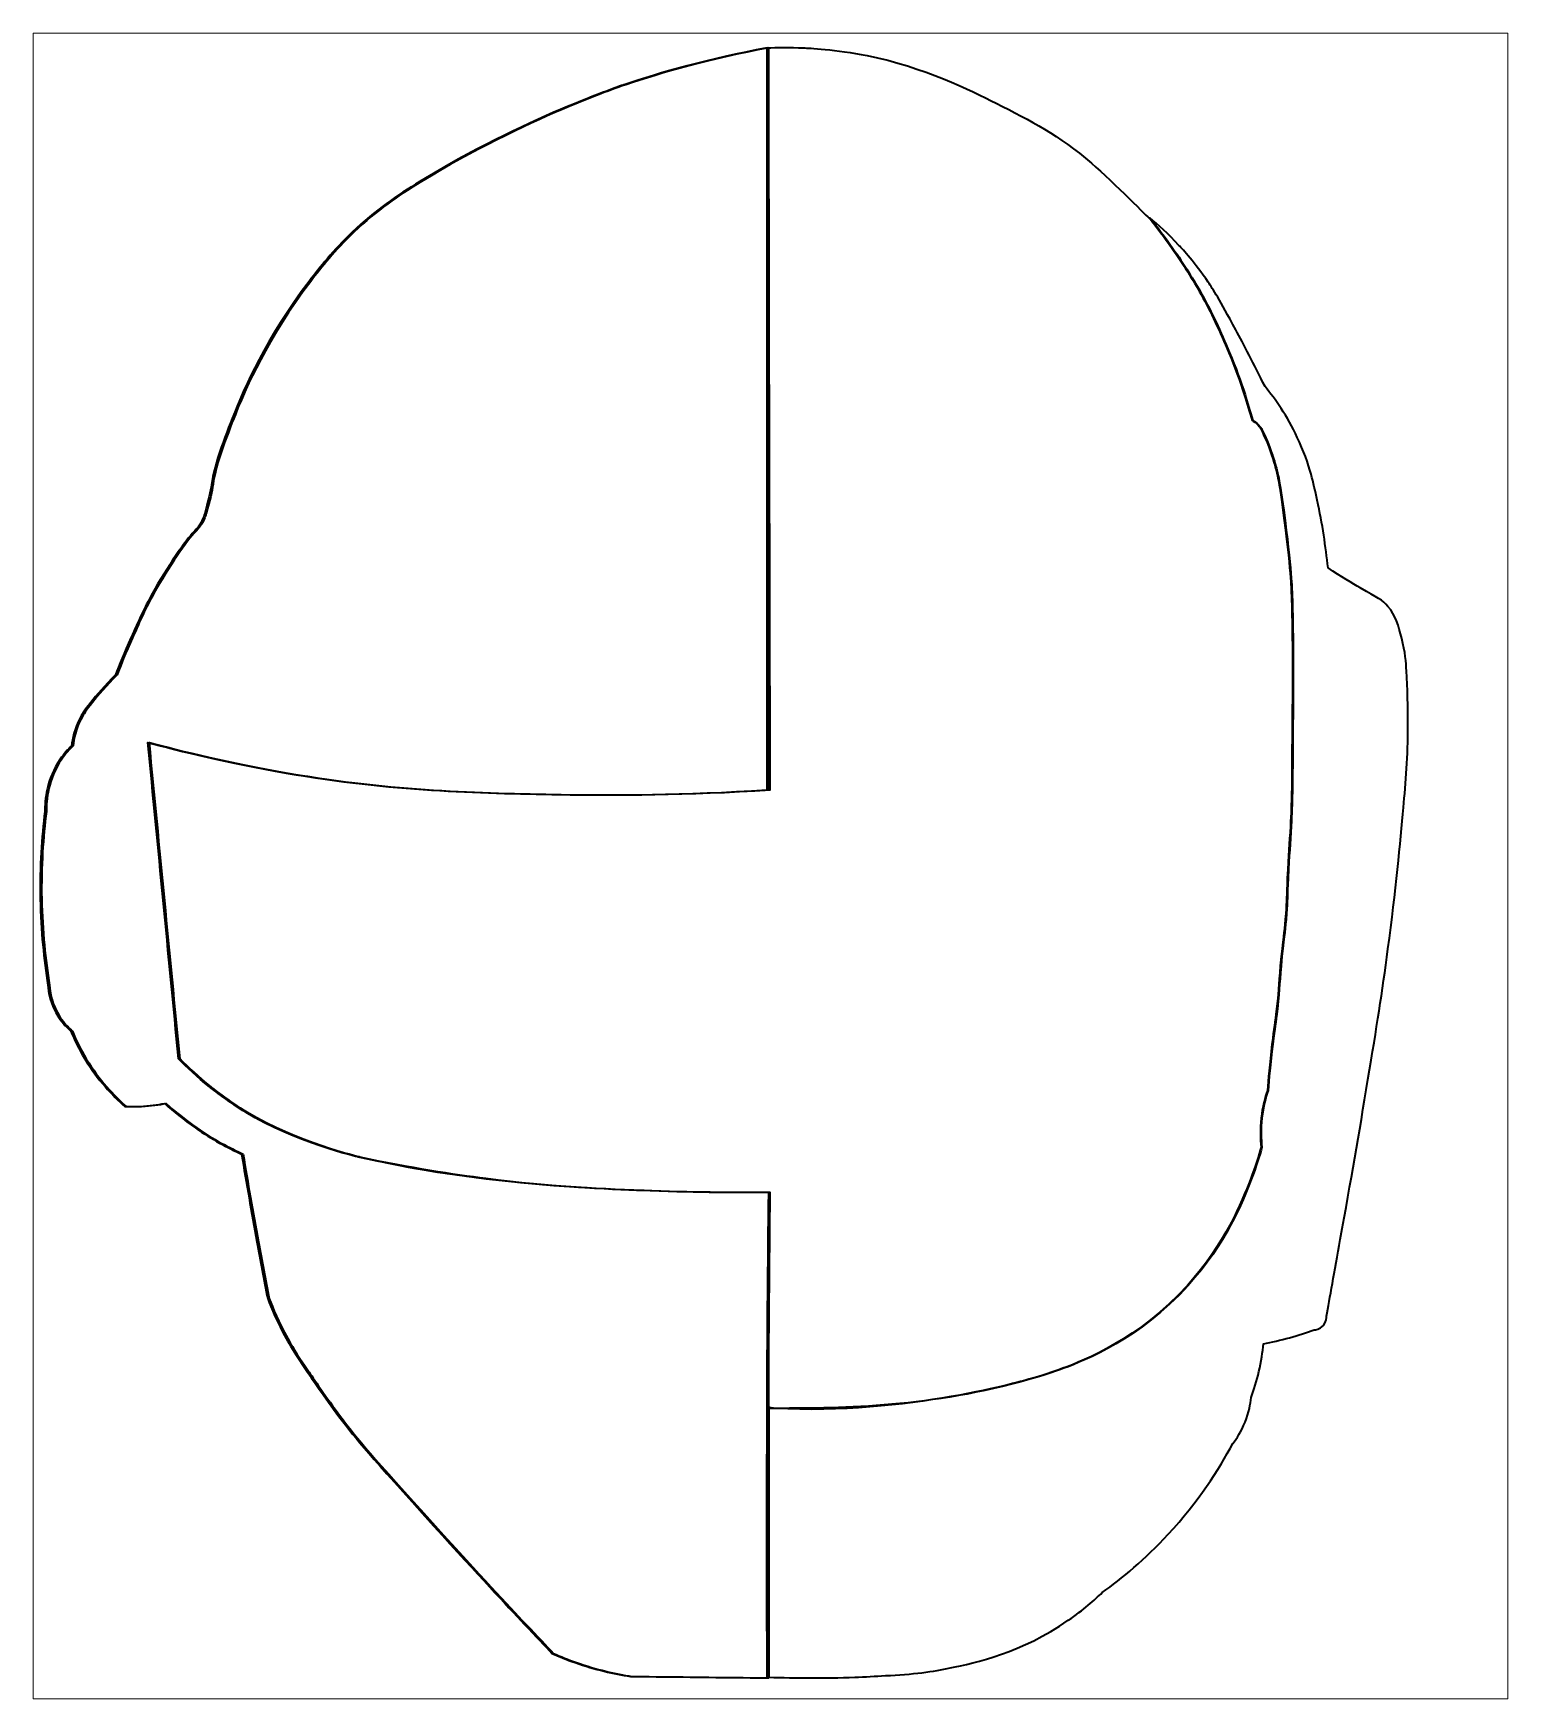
# Model space of a CAD drawing. Header units: inches. Extents: x 5.9 to 19.2, y -14.6 to 0.5.
import ezdxf

# ---------------------------------------------------------------- set-up
doc = ezdxf.new("R2010")
doc.units = ezdxf.units.IN
doc.header["$MEASUREMENT"] = 0
doc.layers.add('Base', color=7, linetype='Continuous', lineweight=0)
picture_1 = doc.add_image_def('image1.png', size_in_pixel=(216, 144))

msp = doc.modelspace()

# ---------------------------------------------------------------- linework, layer by layer
at = {"layer": 'Base', "color": 18, "lineweight": 35, "true_color": 0x000000}
for points in [[(12.604, -0.41)], [(12.535, -10.076)]]:
    msp.add_lwpolyline(points, dxfattribs=at)
for points, knots in [([(12.521, -14.368), (12.11, -14.363), (11.697, -14.359), (11.285, -14.354), (11.136, -14.331), (10.966, -14.293), (10.785, -14.229), (10.71, -14.203), (10.641, -14.175), (10.576, -14.146), (10.515, -14.081), (10.429, -13.991), (10.326, -13.882), (10.161, -13.706), (9.922, -13.451), (9.507, -12.993), (8.933, -12.361), (8.795, -12.195), (8.674, -12.035), (8.547, -11.868), (8.419, -11.679), (8.368, -11.604), (8.246, -11.425), (8.204, -11.354), (8.174, -11.299), (8.093, -11.153), (8.04, -11.026), (8.007, -10.938), (7.974, -10.768), (7.941, -10.596), (7.91, -10.424), (7.861, -10.157), (7.814, -9.893), (7.771, -9.632), (7.647, -9.576), (7.504, -9.5), (7.354, -9.396), (7.246, -9.321), (7.154, -9.245), (7.076, -9.174), (7.012, -9.187), (6.937, -9.197), (6.854, -9.201), (6.805, -9.204), (6.758, -9.203), (6.715, -9.201), (6.605, -9.105), (6.471, -8.964), (6.354, -8.771), (6.301, -8.683), (6.26, -8.598), (6.229, -8.521), (6.195, -8.492), (6.155, -8.451), (6.118, -8.396), (6.042, -8.281), (6.025, -8.166), (6.021, -8.104), (5.985, -7.879), (5.957, -7.618), (5.951, -7.326), (5.946, -7.03), (5.964, -6.764), (5.993, -6.535), (5.993, -6.434), (6.008, -6.243), (6.132, -6.062), (6.165, -6.014), (6.201, -5.974), (6.235, -5.942), (6.241, -5.88), (6.259, -5.787), (6.312, -5.688), (6.327, -5.66), (6.348, -5.626), (6.41, -5.549), (6.46, -5.485), (6.534, -5.398), (6.632, -5.299), (6.665, -5.213), (6.711, -5.099), (6.771, -4.965), (6.843, -4.802), (6.89, -4.698), (6.965, -4.562), (7.094, -4.332), (7.268, -4.079), (7.34, -4.007), (7.347, -4), (7.372, -3.976), (7.396, -3.938), (7.422, -3.895), (7.433, -3.857), (7.438, -3.84), (7.473, -3.712), (7.491, -3.647), (7.499, -3.579), (7.519, -3.401), (7.644, -3.088), (7.715, -2.91), (7.789, -2.724), (7.991, -2.254), (8.382, -1.743), (8.483, -1.611), (8.594, -1.467), (8.771, -1.299), (8.981, -1.098), (9.177, -0.965), (9.382, -0.84), (10.313, -0.27), (11.229, 0.035), (11.229, 0.035), (11.556, 0.145), (11.993, 0.271), (12.521, 0.368), (12.525, -1.868), (12.53, -4.104), (12.535, -6.34), (11.781, -6.387), (11.139, -6.391), (10.646, -6.382), (9.889, -6.369), (9.137, -6.352), (8.174, -6.188), (7.645, -6.097), (7.214, -5.99), (6.924, -5.91), (7.016, -6.863), (7.109, -7.817), (7.201, -8.771), (7.277, -8.847), (7.37, -8.934), (7.481, -9.023), (7.481, -9.023), (7.64, -9.151), (7.812, -9.257), (8.244, -9.522), (8.826, -9.66), (8.826, -9.66), (9.286, -9.758), (9.676, -9.817), (9.965, -9.854), (10.568, -9.931), (11.037, -9.949), (11.465, -9.965), (11.903, -9.982), (12.27, -9.982), (12.535, -9.979), (12.528, -10.627), (12.523, -11.276), (12.521, -11.924), (12.518, -12.738), (12.518, -13.553), (12.521, -14.368)], [0, 0, 0, 0, 1, 1, 1, 2, 2, 2, 3, 3, 3, 4, 4, 4, 5, 5, 5, 6, 6, 6, 7, 7, 7, 8, 8, 8, 9, 9, 9, 10, 10, 10, 11, 11, 11, 12, 12, 12, 13, 13, 13, 14, 14, 14, 15, 15, 15, 16, 16, 16, 17, 17, 17, 18, 18, 18, 19, 19, 19, 20, 20, 20, 21, 21, 21, 22, 22, 22, 23, 23, 23, 24, 24, 24, 25, 25, 25, 26, 26, 26, 27, 27, 27, 28, 28, 28, 29, 29, 29, 30, 30, 30, 31, 31, 31, 32, 32, 32, 33, 33, 33, 34, 34, 34, 35, 35, 35, 36, 36, 36, 37, 37, 37, 38, 38, 38, 39, 39, 39, 40, 40, 40, 41, 41, 41, 42, 42, 42, 43, 43, 43, 44, 44, 44, 45, 45, 45, 46, 46, 46, 47, 47, 47, 48, 48, 48, 49, 49, 49, 50, 50, 50, 51, 51, 51, 51]), ([(12.535, -14.368), (12.124, -14.363), (11.711, -14.359), (11.299, -14.354), (11.15, -14.331), (10.98, -14.293), (10.799, -14.229), (10.724, -14.203), (10.655, -14.175), (10.59, -14.146), (10.529, -14.081), (10.443, -13.991), (10.34, -13.882), (10.174, -13.706), (9.936, -13.451), (9.521, -12.993), (8.947, -12.361), (8.809, -12.195), (8.688, -12.035), (8.561, -11.868), (8.433, -11.679), (8.382, -11.604), (8.26, -11.425), (8.218, -11.354), (8.188, -11.299), (8.107, -11.153), (8.054, -11.026), (8.021, -10.938), (7.988, -10.768), (7.955, -10.596), (7.924, -10.424), (7.875, -10.157), (7.828, -9.893), (7.785, -9.632), (7.661, -9.576), (7.518, -9.5), (7.368, -9.396), (7.26, -9.321), (7.168, -9.245), (7.09, -9.174), (7.026, -9.187), (6.951, -9.197), (6.868, -9.201), (6.819, -9.204), (6.772, -9.203), (6.729, -9.201), (6.619, -9.105), (6.484, -8.964), (6.368, -8.771), (6.315, -8.683), (6.274, -8.598), (6.243, -8.521), (6.209, -8.492), (6.169, -8.451), (6.132, -8.396), (6.056, -8.281), (6.039, -8.166), (6.035, -8.104), (5.999, -7.879), (5.971, -7.618), (5.965, -7.326), (5.96, -7.03), (5.978, -6.764), (6.007, -6.535), (6.007, -6.434), (6.022, -6.243), (6.146, -6.062), (6.179, -6.014), (6.214, -5.974), (6.249, -5.942), (6.255, -5.88), (6.273, -5.787), (6.326, -5.688), (6.341, -5.66), (6.362, -5.626), (6.424, -5.549), (6.474, -5.485), (6.548, -5.398), (6.646, -5.299), (6.679, -5.213), (6.725, -5.099), (6.785, -4.965), (6.857, -4.802), (6.904, -4.698), (6.979, -4.562), (7.108, -4.332), (7.282, -4.079), (7.354, -4.007), (7.361, -4), (7.386, -3.976), (7.41, -3.938), (7.436, -3.895), (7.447, -3.857), (7.451, -3.84), (7.487, -3.712), (7.505, -3.647), (7.513, -3.579), (7.533, -3.401), (7.658, -3.088), (7.729, -2.91), (7.803, -2.724), (8.005, -2.254), (8.396, -1.743), (8.497, -1.611), (8.608, -1.467), (8.785, -1.299), (8.995, -1.098), (9.191, -0.965), (9.396, -0.84), (10.327, -0.27), (11.243, 0.035), (11.243, 0.035), (11.57, 0.145), (12.007, 0.271), (12.535, 0.368), (12.539, -1.868), (12.544, -4.104), (12.549, -6.34), (11.795, -6.387), (11.153, -6.391), (10.66, -6.382), (9.903, -6.369), (9.151, -6.352), (8.188, -6.188), (7.659, -6.097), (7.228, -5.99), (6.938, -5.91), (7.03, -6.863), (7.123, -7.817), (7.215, -8.771), (7.291, -8.847), (7.384, -8.934), (7.495, -9.023), (7.495, -9.023), (7.654, -9.151), (7.826, -9.257), (8.258, -9.522), (8.84, -9.66), (8.84, -9.66), (9.3, -9.758), (9.69, -9.817), (9.979, -9.854), (10.581, -9.931), (11.051, -9.949), (11.479, -9.965), (11.917, -9.982), (12.284, -9.982), (12.549, -9.979), (12.542, -10.627), (12.537, -11.275), (12.535, -11.924), (12.531, -12.738), (12.531, -13.553), (12.535, -14.368)], [0, 0, 0, 0, 1, 1, 1, 2, 2, 2, 3, 3, 3, 4, 4, 4, 5, 5, 5, 6, 6, 6, 7, 7, 7, 8, 8, 8, 9, 9, 9, 10, 10, 10, 11, 11, 11, 12, 12, 12, 13, 13, 13, 14, 14, 14, 15, 15, 15, 16, 16, 16, 17, 17, 17, 18, 18, 18, 19, 19, 19, 20, 20, 20, 21, 21, 21, 22, 22, 22, 23, 23, 23, 24, 24, 24, 25, 25, 25, 26, 26, 26, 27, 27, 27, 28, 28, 28, 29, 29, 29, 30, 30, 30, 31, 31, 31, 32, 32, 32, 33, 33, 33, 34, 34, 34, 35, 35, 35, 36, 36, 36, 37, 37, 37, 38, 38, 38, 39, 39, 39, 40, 40, 40, 41, 41, 41, 42, 42, 42, 43, 43, 43, 44, 44, 44, 45, 45, 45, 46, 46, 46, 47, 47, 47, 48, 48, 48, 49, 49, 49, 50, 50, 50, 51, 51, 51, 51]), ([(12.597, -11.931), (13.77, -11.998), (14.889, -11.667), (14.889, -11.667), (15.017, -11.63), (15.09, -11.609), (15.194, -11.569), (15.385, -11.497), (15.882, -11.303), (16.319, -10.819), (16.66, -10.444), (16.811, -10.064), (16.889, -9.861), (16.934, -9.744), (16.965, -9.643), (16.986, -9.569), (16.978, -9.499), (16.975, -9.409), (16.986, -9.306), (16.997, -9.206), (17.02, -9.121), (17.042, -9.056), (17.049, -8.961), (17.062, -8.817), (17.083, -8.639), (17.103, -8.48), (17.109, -8.461), (17.125, -8.319), (17.149, -8.109), (17.142, -8.093), (17.167, -7.847), (17.189, -7.628), (17.197, -7.616), (17.208, -7.458), (17.217, -7.34), (17.216, -7.3), (17.222, -7.139), (17.232, -6.913), (17.241, -6.834), (17.25, -6.667), (17.262, -6.444), (17.263, -6.29), (17.264, -6.042), (17.266, -5.616), (17.273, -5.305), (17.266, -4.88), (17.263, -4.7), (17.261, -4.61), (17.257, -4.521), (17.257, -4.521), (17.24, -4.175), (17.153, -3.611), (17.148, -3.578), (17.138, -3.521), (17.12, -3.447), (17.11, -3.408), (17.098, -3.365), (17.083, -3.319), (17.05, -3.219), (17.014, -3.139), (16.986, -3.083), (16.981, -3.072), (16.972, -3.057), (16.958, -3.042), (16.938, -3.019), (16.917, -3.007), (16.903, -3), (16.88, -2.921), (16.856, -2.843), (16.833, -2.764), (16.794, -2.644), (16.748, -2.519), (16.694, -2.389), (16.614, -2.195), (16.529, -2.019), (16.444, -1.861), (16.369, -1.729), (16.282, -1.589), (16.181, -1.444), (16.111, -1.345), (16.041, -1.252), (15.972, -1.167), (15.972, -1.167), (15.972, -1.167), (15.972, -1.167), (15.972, -1.167), (15.977, -1.173), (15.976, -1.174), (15.975, -1.175), (15.658, -0.853), (15.451, -0.674), (15.16, -0.42), (14.903, -0.29), (14.59, -0.132), (14.363, -0.017), (13.935, 0.197), (13.424, 0.299), (13.143, 0.354), (12.887, 0.367), (12.854, 0.368), (12.722, 0.374), (12.609, 0.372), (12.521, 0.368), (12.521, -1.868), (12.521, -4.104), (12.521, -6.34), (11.766, -6.387), (11.131, -6.39), (10.66, -6.382), (9.911, -6.369), (9.155, -6.353), (8.188, -6.188), (7.659, -6.097), (7.228, -5.99), (6.938, -5.91), (7.03, -6.863), (7.123, -7.817), (7.215, -8.771), (7.291, -8.847), (7.384, -8.934), (7.495, -9.023), (7.495, -9.023), (7.654, -9.151), (7.826, -9.257), (8.258, -9.522), (8.84, -9.66), (8.84, -9.66), (9.772, -9.88), (10.761, -9.942), (11.479, -9.965), (11.915, -9.98), (12.279, -9.981), (12.535, -9.979), (12.522, -11.38), (12.519, -11.889), (12.523, -11.905), (12.523, -11.906), (12.523, -11.906), (12.523, -11.906), (12.528, -11.927), (12.58, -11.93), (12.597, -11.931)], [0, 0, 0, 0, 1, 1, 1, 2, 2, 2, 3, 3, 3, 4, 4, 4, 5, 5, 5, 6, 6, 6, 7, 7, 7, 8, 8, 8, 9, 9, 9, 10, 10, 10, 11, 11, 11, 12, 12, 12, 13, 13, 13, 14, 14, 14, 15, 15, 15, 16, 16, 16, 17, 17, 17, 18, 18, 18, 19, 19, 19, 20, 20, 20, 21, 21, 21, 22, 22, 22, 23, 23, 23, 24, 24, 24, 25, 25, 25, 26, 26, 26, 27, 27, 27, 28, 28, 28, 29, 29, 29, 30, 30, 30, 31, 31, 31, 32, 32, 32, 33, 33, 33, 34, 34, 34, 35, 35, 35, 36, 36, 36, 37, 37, 37, 38, 38, 38, 39, 39, 39, 40, 40, 40, 41, 41, 41, 42, 42, 42, 43, 43, 43, 44, 44, 44, 45, 45, 45, 46, 46, 46, 47, 47, 47, 47]), ([(12.604, -11.931), (13.224, -11.929), (14.006, -11.922), (14.896, -11.667), (15.024, -11.63), (15.097, -11.609), (15.201, -11.569), (15.392, -11.497), (15.889, -11.303), (16.326, -10.819), (16.667, -10.444), (16.818, -10.064), (16.896, -9.861), (16.941, -9.744), (16.972, -9.643), (16.993, -9.569), (16.985, -9.499), (16.982, -9.409), (16.993, -9.306), (17.004, -9.206), (17.026, -9.121), (17.049, -9.056), (17.056, -8.961), (17.069, -8.817), (17.09, -8.639), (17.11, -8.48), (17.116, -8.461), (17.132, -8.319), (17.156, -8.109), (17.149, -8.093), (17.174, -7.847), (17.196, -7.628), (17.204, -7.616), (17.215, -7.458), (17.224, -7.34), (17.222, -7.3), (17.229, -7.139), (17.239, -6.913), (17.248, -6.834), (17.257, -6.667), (17.269, -6.444), (17.27, -6.29), (17.271, -6.042), (17.273, -5.616), (17.28, -5.305), (17.273, -4.88), (17.27, -4.7), (17.268, -4.61), (17.264, -4.521), (17.264, -4.521), (17.247, -4.175), (17.16, -3.611), (17.155, -3.578), (17.145, -3.521), (17.127, -3.447), (17.117, -3.408), (17.105, -3.365), (17.09, -3.319), (17.057, -3.219), (17.021, -3.139), (16.993, -3.083), (16.987, -3.072), (16.979, -3.057), (16.965, -3.042), (16.945, -3.019), (16.924, -3.007), (16.91, -3), (16.887, -2.921), (16.863, -2.843), (16.84, -2.764), (16.801, -2.644), (16.755, -2.519), (16.701, -2.389), (16.621, -2.195), (16.536, -2.019), (16.451, -1.861), (16.376, -1.729), (16.289, -1.589), (16.188, -1.444), (16.118, -1.345), (16.048, -1.252), (15.979, -1.167), (16.054, -1.229), (16.146, -1.312), (16.243, -1.417), (16.279, -1.456), (16.386, -1.573), (16.507, -1.75), (16.551, -1.815), (16.609, -1.904), (16.757, -2.181), (16.827, -2.312), (16.918, -2.486), (17.021, -2.694), (17.114, -2.807), (17.221, -2.959), (17.312, -3.153), (17.369, -3.273), (17.409, -3.386), (17.438, -3.486), (17.457, -3.562), (17.476, -3.641), (17.493, -3.722), (17.539, -3.937), (17.57, -4.142), (17.59, -4.333), (17.71, -4.412), (17.81, -4.472), (17.882, -4.514), (18.041, -4.606), (18.08, -4.62), (18.132, -4.681), (18.203, -4.764), (18.226, -4.852), (18.257, -4.972), (18.288, -5.09), (18.296, -5.192), (18.299, -5.264), (18.308, -5.421), (18.314, -5.588), (18.312, -5.764), (18.311, -6.028), (18.295, -6.275), (18.271, -6.5), (18.244, -6.812), (18.202, -7.252), (18.132, -7.778), (18.079, -8.18), (18.031, -8.473), (17.951, -8.958), (17.87, -9.455), (17.797, -9.868), (17.701, -10.403), (17.649, -10.698), (17.605, -10.939), (17.576, -11.097), (17.577, -11.106), (17.578, -11.146), (17.549, -11.181), (17.517, -11.218), (17.473, -11.222), (17.465, -11.222), (17.397, -11.246), (17.322, -11.27), (17.243, -11.292), (17.16, -11.314), (17.081, -11.333), (17.007, -11.347), (16.999, -11.422), (16.986, -11.506), (16.965, -11.597), (16.945, -11.685), (16.921, -11.764), (16.896, -11.833), (16.89, -11.89), (16.875, -11.969), (16.84, -12.056), (16.806, -12.14), (16.764, -12.205), (16.729, -12.25), (16.604, -12.483), (16.419, -12.774), (16.146, -13.069), (15.937, -13.295), (15.728, -13.468), (15.549, -13.597), (15.481, -13.662), (15.379, -13.753), (15.243, -13.847), (14.821, -14.14), (14.408, -14.229), (14.174, -14.278), (14.031, -14.307), (13.832, -14.339), (13.59, -14.347), (13.499, -14.353), (13.407, -14.358), (13.312, -14.361), (13.042, -14.371), (12.782, -14.37), (12.535, -14.361), (12.535, -13.551), (12.535, -12.741), (12.535, -11.931), (12.546, -11.931), (12.572, -11.931), (12.604, -11.931)], [0, 0, 0, 0, 1, 1, 1, 2, 2, 2, 3, 3, 3, 4, 4, 4, 5, 5, 5, 6, 6, 6, 7, 7, 7, 8, 8, 8, 9, 9, 9, 10, 10, 10, 11, 11, 11, 12, 12, 12, 13, 13, 13, 14, 14, 14, 15, 15, 15, 16, 16, 16, 17, 17, 17, 18, 18, 18, 19, 19, 19, 20, 20, 20, 21, 21, 21, 22, 22, 22, 23, 23, 23, 24, 24, 24, 25, 25, 25, 26, 26, 26, 27, 27, 27, 28, 28, 28, 29, 29, 29, 30, 30, 30, 31, 31, 31, 32, 32, 32, 33, 33, 33, 34, 34, 34, 35, 35, 35, 36, 36, 36, 37, 37, 37, 38, 38, 38, 39, 39, 39, 40, 40, 40, 41, 41, 41, 42, 42, 42, 43, 43, 43, 44, 44, 44, 45, 45, 45, 46, 46, 46, 47, 47, 47, 48, 48, 48, 49, 49, 49, 50, 50, 50, 51, 51, 51, 52, 52, 52, 53, 53, 53, 54, 54, 54, 55, 55, 55, 56, 56, 56, 57, 57, 57, 58, 58, 58, 59, 59, 59, 60, 60, 60, 61, 61, 61, 62, 62, 62, 62])]:
    msp.add_open_spline(points, degree=3, knots=knots, dxfattribs=at)

# ---------------------------------------------------------------- pictures from other files: only their frames are drawn
at = {"layer": 'Base'}
image = msp.add_image(picture_1, insert=(5.889, -14.556), size_in_units=(13.325, 15.056), dxfattribs=at)

doc.saveas('drawing.dxf')
